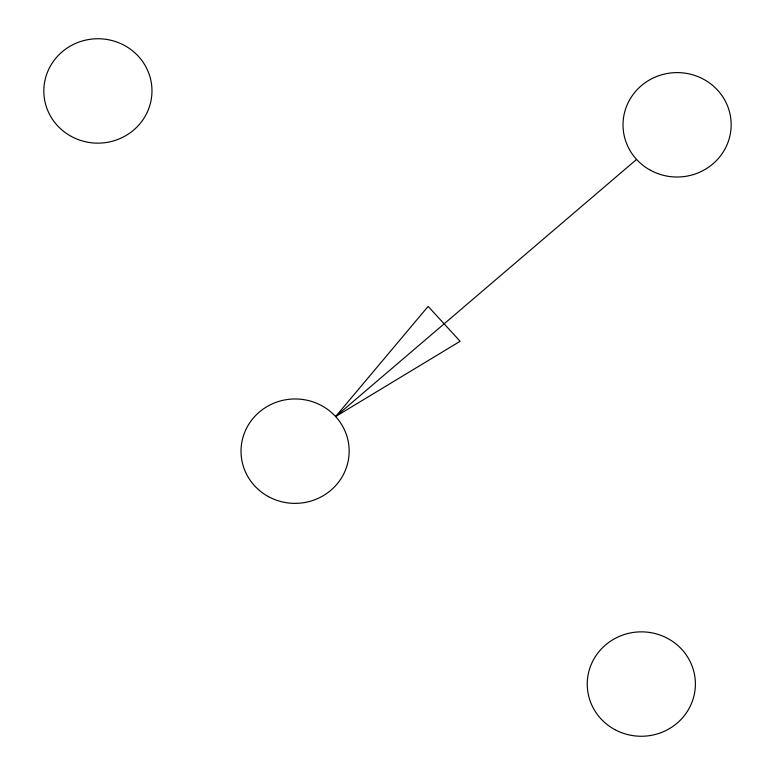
<?xml version="1.0" encoding="UTF-8"?>
<svg xmlns="http://www.w3.org/2000/svg" width="775" height="775" viewBox="0 0 775 775"><rect width="100%" height="100%" fill="white"/><g stroke="black" fill="none" stroke-linecap="round" stroke-linejoin="round"><path stroke-width="1.16" d="M335.614 416.553L428.149 306.387L460.118 341.281L335.614 416.553L636.401 159.572M268.518 496.659A54.066 52.196 -1 0 0 349.157 450.595A54.066 52.196 -1 0 0 267.608 406.245A54.066 52.196 -1 0 0 268.518 496.659M650.516 170.297A54.066 52.196 -1 0 0 731.164 124.233A54.066 52.196 -1 0 0 649.605 79.883A54.066 52.196 -1 0 0 650.516 170.297M614.74 729.546A54.066 52.196 -1 0 0 695.388 683.482A54.066 52.196 -1 0 0 613.839 639.133A54.066 52.196 -1 0 0 614.74 729.546M71.329 136.439A54.066 52.196 -1 0 0 151.968 90.375A54.066 52.196 -1 0 0 70.418 46.025A54.066 52.196 -1 0 0 71.329 136.439"/></g></svg>
